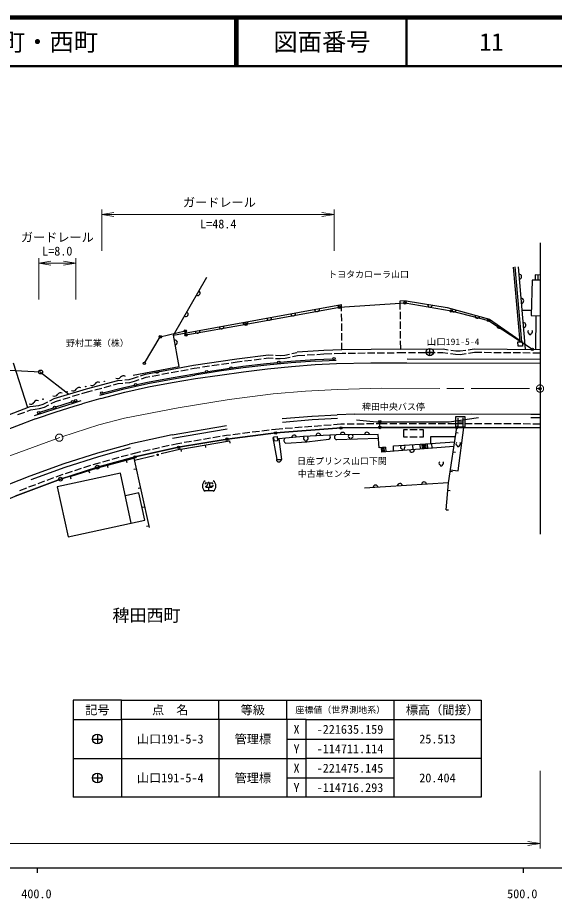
# Model space of a CAD drawing. Units: millimetres at full size, sheet at 1:1000; details may follow other scales. Extents: x 40000 to 680000, y 20000 to 380000.
# Drawn here: x 463971 to 574452, y 198715 to 380000 of the extents above; entities that cross this region are included whole.
import ezdxf
from ezdxf.enums import TextEntityAlignment as Align

# ---------------------------------------------------------------- set-up
doc = ezdxf.new("R2010")
doc.units = ezdxf.units.MM
doc.header["$LTSCALE"] = 1000
doc.header["$PDMODE"] = 32
doc.header["$PDSIZE"] = 500
doc.linetypes.add('CHAIN', pattern=[18.5, 12, -1.5, 3.5, -1.5])
for name, color, linetype, lineweight in [('M-BGD', 7, 'Continuous', 25), ('M-BMK', 2, 'CHAIN', 13), ('M-BMK-HTXT', 7, 'Continuous', 13), ('M-BMK-OTRS', 5, 'Continuous', 25), ('M-BMK-ROW', 30, 'Continuous', 25), ('M-BMK-SRVR', 3, 'Continuous', 25), ('M-STR-HTXT', 7, 'Continuous', 13), ('M-STR-STRC', 7, 'Continuous', 25), ('M-TTL', 2, 'Continuous', 140), ('M-TTL-BAND', 7, 'Continuous', 25), ('M-TTL-LINE', 7, 'Continuous', 50)]:
    doc.layers.add(name, color=color, linetype=linetype, lineweight=lineweight)
doc.layers.add('M-OTRS', color=6, linetype='Continuous')
doc.layers.add('M-TTL-TXT', color=7, linetype='Continuous')
doc.styles.add('ＭＳ ゴシック', font='')
doc.styles.get('ＭＳ ゴシック').set_extended_font_data('MS Gothic')

# ---------------------------------------------------------------- blocks, each defined once
blk = doc.blocks.new('open_arrow')
at = {"color": 0, "linetype": 'Continuous', "lineweight": -2}
blk.add_lwpolyline([(7.5, 1.25), (0, 0), (7.5, -1.25)], dxfattribs=at)

msp = doc.modelspace()

# ---------------------------------------------------------------- linework, layer by layer
at = {"layer": 'M-BGD'}
for p, q in [((567430, 313255), (566056, 328654)), ((567778, 313286), (566405, 328685)), ((568534, 311740), (567032, 328684)), ((496083, 314622), (502910, 326596)), ((570523, 327025), (570521, 325932)), ((571496, 327020), (570523, 327025)), ((571064, 327015), (571062, 325931)), ((569851, 325932), (569701, 318656)), ((571496, 325931), (569851, 325932)), ((496083, 314622), (530635, 320932)), ((530650, 319551), (530635, 320932)), ((543958, 321703), (542657, 321650)), ((542657, 321650), (542675, 319948)), ((542680, 319448), (542696, 317948)), ((567821, 319785), (569725, 319800)), ((530671, 317551), (530655, 319051)), ((542701, 317448), (542717, 315948)), ((569701, 318656), (571496, 318601)), ((570643, 311723), (570709, 318625)), ((530692, 315551), (530676, 317051)), ((542722, 315448), (542738, 313948)), ((497253, 308219), (496083, 314622)), ((530713, 313551), (530697, 315051)), ((530732, 311670), (530718, 313051)), ((542743, 313448), (542761, 311746)), ((556736, 311642), (557937, 311823)), ((557937, 311823), (571496, 311717)), ((566938, 313239), (567860, 313290)), ((566988, 312351), (566938, 313239)), ((567909, 312402), (566988, 312351)), ((567860, 313290), (567909, 312402)), ((509061, 309782), (515614, 310600)), ((515614, 310600), (516554, 310550)), ((517054, 310523), (517994, 310473)), ((517994, 310473), (518951, 310550)), ((518951, 310550), (519957, 310758)), ((519043, 309905), (520069, 310117)), ((520446, 310859), (521452, 311068)), ((520558, 310219), (521584, 310431)), ((521535, 311179), (526981, 311533)), ((521584, 310431), (523054, 310527)), ((523553, 310559), (525050, 310656)), ((525549, 310689), (527019, 310784)), ((526981, 311533), (530732, 311670)), ((527019, 310784), (528635, 310843)), ((529134, 310862), (530750, 310920)), ((530732, 311670), (542757, 311796)), ((530750, 310920), (531508, 310928)), ((532008, 310934), (533508, 310949)), ((534008, 310954), (535507, 310970)), ((536007, 310975), (537507, 310991)), ((538007, 310996), (539507, 311012)), ((540007, 311017), (541507, 311033)), ((542007, 311038), (542765, 311046)), ((542761, 311746), (551569, 311803)), ((542765, 311046), (543892, 311053)), ((544392, 311057), (545892, 311066)), ((546392, 311070), (547892, 311079)), ((548392, 311083), (549892, 311092)), ((550392, 311096), (551520, 311103)), ((551520, 311103), (552553, 310949)), ((551569, 311803), (552610, 311648)), ((553047, 310875), (554081, 310720)), ((553105, 311574), (554145, 311419)), ((554081, 310720), (555081, 310684)), ((554145, 311419), (555041, 311386)), ((555041, 311386), (556242, 311567)), ((555081, 310684), (556286, 310866)), ((556781, 310940), (557986, 311122)), ((557986, 311122), (559491, 311110)), ((559991, 311107), (561491, 311095)), ((561991, 311091), (563491, 311079)), ((563991, 311075), (565491, 311064)), ((565991, 311060), (567491, 311048)), ((567991, 311044), (569491, 311032)), ((569991, 311028), (571496, 311017)), ((463062, 308956), (465998, 299719)), ((487745, 306437), (497253, 308219)), ((490268, 306623), (500169, 308478)), ((500169, 308478), (509061, 309782)), ((501991, 308088), (503475, 308306)), ((503970, 308378), (505454, 308596)), ((505949, 308668), (507433, 308886)), ((507928, 308959), (509148, 309137)), ((509148, 309137), (510160, 309264)), ((515253, 308489), (510386, 307934)), ((510656, 309326), (512144, 309512)), ((512641, 309573), (514129, 309759)), ((514625, 309821), (515637, 309948)), ((520264, 308972), (515253, 308489)), ((515637, 309948), (516570, 309898)), ((517069, 309871), (518003, 309822)), ((518003, 309822), (519043, 309905)), ((525194, 309311), (520264, 308972)), ((525194, 309311), (529566, 309500)), ((571496, 309610), (544126, 309731)), ((489294, 306283), (490268, 306623)), ((491670, 306224), (493145, 306501)), ((493636, 306593), (495111, 306869)), ((495602, 306961), (497076, 307237)), ((495641, 305584), (500456, 306404)), ((497568, 307329), (499042, 307606)), ((499534, 307698), (500277, 307837)), ((500277, 307837), (501497, 308016)), ((505435, 307235), (500456, 306404)), ((510386, 307934), (505435, 307235)), ((478175, 303578), (484574, 305334)), ((483690, 304418), (484688, 304691)), ((484574, 305334), (485517, 305411)), ((484688, 304691), (485631, 304769)), ((485873, 303603), (490750, 304681)), ((486015, 305452), (486958, 305529)), ((486129, 304809), (487073, 304887)), ((486958, 305529), (487847, 305778)), ((487073, 304887), (488042, 305157)), ((487847, 305778), (488822, 306118)), ((488042, 305157), (489003, 305493)), ((489475, 305658), (490436, 305993)), ((490436, 305993), (491179, 306132)), ((490750, 304681), (495641, 305584)), ((471499, 301616), (478175, 303578)), ((477207, 302616), (478352, 302953)), ((478352, 302953), (479350, 303227)), ((479832, 303359), (481279, 303756)), ((480927, 302306), (485873, 303603)), ((481761, 303888), (483208, 304285)), ((470603, 301146), (471499, 301616)), ((470850, 300542), (471744, 301011)), ((471744, 301011), (472890, 301347)), ((473369, 301488), (474808, 301911)), ((475288, 302052), (476727, 302475)), ((475373, 300675), (477020, 301193)), ((458810, 296981), (466548, 299929)), ((465916, 298992), (466707, 299293)), ((466548, 299929), (468329, 300155)), ((466707, 299293), (468468, 299517)), ((467441, 298075), (471671, 299504)), ((468329, 300155), (469264, 300444)), ((468468, 299517), (469513, 299841)), ((469264, 300444), (470160, 300914)), ((469513, 299841), (470407, 300310)), ((471671, 299504), (475373, 300675)), ((464047, 298280), (465449, 298814)), ((524617, 297249), (529807, 297568)), ((552785, 296831), (558862, 297697)), ((569601, 297697), (571496, 297695)), ((530547, 295550), (517100, 294509)), ((518496, 296756), (524617, 297249)), ((520528, 295527), (519033, 295411)), ((522522, 295681), (521027, 295565)), ((524516, 295835), (523021, 295720)), ((526510, 295990), (525015, 295874)), ((528504, 296144), (527009, 296028)), ((530513, 296299), (529003, 296182)), ((531270, 296308), (530513, 296299)), ((538530, 295644), (530547, 295550)), ((533270, 296332), (531770, 296314)), ((533707, 297233), (537846, 296807)), ((535269, 296355), (533770, 296338)), ((537269, 296379), (535769, 296361)), ((538526, 296394), (537769, 296385)), ((537846, 296807), (552785, 296831)), ((538280, 295610), (538780, 295610)), ((540050, 296394), (538526, 296394)), ((538530, 295610), (538530, 296610)), ((554074, 295646), (538530, 295644)), ((542050, 296394), (540550, 296394)), ((544050, 296395), (542550, 296394)), ((546050, 296395), (544550, 296395)), ((548050, 296395), (546550, 296395)), ((550050, 296396), (548550, 296395)), ((552050, 296396), (550550, 296396)), ((554074, 296396), (552550, 296396)), ((555535, 296392), (554074, 296396)), ((571496, 295596), (554074, 295646)), ((554614, 286748), (555796, 295641)), ((557535, 296386), (556035, 296391)), ((559535, 296380), (558035, 296385)), ((561535, 296375), (560035, 296379)), ((563535, 296369), (562035, 296373)), ((565535, 296363), (564035, 296367)), ((567535, 296357), (566035, 296362)), ((569535, 296351), (568035, 296356)), ((571496, 296346), (570035, 296350)), ((495877, 293418), (507101, 295332)), ((505665, 293762), (504186, 293514)), ((506964, 293979), (506158, 293844)), ((507777, 294082), (506964, 293979)), ((517100, 294509), (507073, 293237)), ((509762, 294334), (508273, 294145)), ((511746, 294586), (510258, 294397)), ((513730, 294838), (512242, 294649)), ((515714, 295089), (514226, 294901)), ((517024, 295256), (516210, 295152)), ((516684, 293734), (517386, 293814)), ((516787, 292817), (516684, 293734)), ((518534, 295372), (517024, 295256)), ((517386, 293814), (517490, 292896)), ((544201, 295127), (543414, 295125)), ((543414, 295125), (543416, 293699)), ((543416, 293699), (544203, 293700)), ((546201, 295130), (544701, 295128)), ((544703, 293701), (546203, 293704)), ((547487, 295133), (546701, 295131)), ((546703, 293705), (547490, 293706)), ((547490, 293706), (547487, 295133)), ((549016, 292319), (549048, 293794)), ((549048, 293794), (554065, 293801)), ((554183, 294585), (554678, 294510)), ((495144, 291898), (493679, 291572)), ((496970, 292305), (495632, 292007)), ((497775, 292440), (496970, 292305)), ((507073, 293237), (497113, 291568)), ((497534, 291171), (507557, 292904)), ((499747, 292770), (498268, 292522)), ((501720, 293101), (500241, 292853)), ((503693, 293431), (502213, 293183)), ((502546, 292037), (502631, 291545)), ((507557, 292904), (507642, 292412)), ((507557, 292904), (507642, 292412)), ((516501, 293530), (516702, 293571)), ((517490, 292896), (516787, 292817)), ((517429, 293433), (517815, 293283)), ((519149, 292404), (523492, 292694)), ((523492, 292694), (528034, 293212)), ((538223, 293405), (529610, 293110)), ((541323, 291857), (549016, 292319)), ((545261, 292093), (545339, 291070)), ((546768, 292184), (546844, 291182)), ((547161, 292207), (547236, 291211)), ((547418, 292223), (547493, 291230)), ((547649, 292237), (547724, 291247)), ((547901, 292252), (547976, 291265)), ((548256, 292273), (548330, 291291)), ((549016, 292319), (553897, 292688)), ((549133, 292328), (549207, 291356)), ((480664, 289696), (487207, 291506)), ((487949, 290296), (487201, 290092)), ((489287, 290594), (487949, 290296)), ((497113, 291568), (488112, 289564)), ((491239, 291028), (489775, 290702)), ((493191, 291463), (491727, 291137)), ((497534, 291171), (493509, 290187)), ((497534, 291171), (497619, 290678)), ((539685, 291577), (538391, 291481)), ((538766, 291509), (538834, 290589)), ((553746, 291692), (538834, 290589)), ((539051, 291530), (539119, 290610)), ((539371, 291553), (539439, 290634)), ((539685, 291577), (539753, 290657)), ((541355, 290775), (541323, 291857)), ((553586, 290630), (554080, 290555)), ((473772, 287486), (480664, 289696)), ((480929, 288387), (480181, 288183)), ((488146, 289572), (480395, 287464)), ((482859, 288911), (481411, 288518)), ((484789, 289436), (483341, 289043)), ((486719, 289961), (485271, 289567)), ((486298, 288913), (486428, 288431)), ((492052, 289831), (488027, 288848)), ((466791, 284959), (473772, 287486)), ((480395, 287464), (472802, 284999)), ((475178, 286559), (473751, 286096)), ((477080, 287177), (475654, 286713)), ((478983, 287794), (477556, 287331)), ((478595, 286758), (478744, 286281)), ((480181, 288183), (479458, 287949)), ((482435, 287873), (482565, 287390)), ((488415, 287081), (487926, 286974)), ((552989, 286675), (553483, 286600)), ((553031, 286951), (554614, 286748)), ((472802, 284999), (463465, 281476)), ((471379, 285264), (469976, 284734)), ((472554, 285707), (471847, 285440)), ((485115, 286270), (472108, 283419)), ((473276, 285941), (472554, 285707)), ((474778, 285562), (474928, 285084)), ((487370, 275977), (485115, 286270)), ((465766, 283145), (464362, 282616)), ((467637, 283851), (466234, 283322)), ((469508, 284557), (468105, 284028)), ((472108, 283419), (474363, 273127)), ((489271, 283173), (488782, 283066)), ((502544, 284198), (502544, 283959)), ((504185, 284198), (502544, 284198)), ((502658, 283489), (502779, 283548)), ((504010, 283313), (502717, 283313)), ((502779, 283548), (503013, 283724)), ((503013, 283724), (503125, 284018)), ((503362, 284198), (503362, 284428)), ((503362, 282668), (503362, 283313)), ((503481, 284018), (503481, 283610)), ((503481, 283610), (503542, 283548)), ((503542, 283548), (504183, 283548)), ((504183, 283548), (504244, 283608)), ((504185, 283961), (504185, 284198)), ((504244, 283608), (504244, 283781)), ((552625, 284265), (535339, 283133)), ((488924, 282155), (486149, 281547)), ((490145, 276585), (488924, 282155)), ((502480, 282668), (504242, 282668)), ((552501, 282707), (552999, 282667)), ((490127, 279266), (489639, 279159)), ((552183, 278720), (552682, 278680)), ((474363, 273127), (490145, 276585)), ((490983, 275359), (490495, 275252))]:
    msp.add_line(p, q, dxfattribs=at)
for points in [[(543958, 321703), (552354, 320361), (561070, 317926), (567402, 313568)], [(552183, 278720), (552625, 284265), (554343, 295645)], [(538391, 291481), (538155, 294187), (529541, 294115), (528206, 294085), (522804, 293775), (519133, 293418), (517815, 293283)], [(516501, 293530), (517291, 289048), (518334, 289070), (517815, 293283)], [(474778, 285562), (480410, 287327), (487917, 289350), (491058, 275019)]]:
    msp.add_lwpolyline(points, dxfattribs=at)
for centre, radius in [((481832, 305144), 50), ((474128, 302989), 50), ((477980, 304067), 50), ((469204, 301467), 50), ((538530, 296860), 250), ((492781, 290009), 150)]:
    msp.add_circle(centre, radius, dxfattribs=at)
for centre, radius, start, end in [((567209, 326681), 500, 275.06715, 95.06715), ((501036, 323309), 500, 240.312, 60.312), ((548895, 320914), 500, 170.91803, 350.91803), ((567651, 321701), 500, 275.06715, 95.06715), ((498560, 318966), 500, 240.312, 60.312), ((520677, 319113), 500, 190.34993, 10.34993), ((525595, 320012), 500, 190.34993, 10.34993), ((553796, 319958), 500, 164.3921, 344.3921), ((510839, 317317), 500, 190.34993, 10.34993), ((515758, 318215), 500, 190.34993, 10.34993), ((558612, 318613), 500, 164.3921, 344.3921), ((501002, 315520), 500, 190.34993, 10.34993), ((505921, 316418), 500, 190.34993, 10.34993), ((563086, 316538), 500, 145.4591, 325.4591), ((568093, 316720), 500, 275.06715, 95.06715), ((569262, 315320), 299, 113.44836, 257.2818), ((569663, 315320), 299, 282.7182, 66.55164), ((496354, 313137), 500, 280.34993, 100.34993), ((569463, 315012), 267, 176.52859, 3.47141), ((492659, 307358), 500, 190.61082, 10.61082), ((479283, 304976), 725, 242.02746, 329.23309), ((480529, 304235), 725, 62.02746, 149.23309), ((484577, 306405), 725, 236.51804, 323.72368), ((485746, 305547), 725, 56.51804, 143.72368), ((472825, 302079), 725, 62.02746, 149.23309), ((475431, 303899), 725, 242.02746, 329.23309), ((476677, 303157), 725, 62.02746, 149.23309), ((467962, 300475), 725, 65.7251, 152.93074), ((471579, 302821), 725, 242.02746, 329.23309), ((466671, 301135), 725, 245.7251, 332.93074), ((520891, 293589), 500, 5.55087, 185.55087), ((525876, 293951), 500, 3.2862, 183.2862), ((527799, 293712), 552, 295.15125, 42.54166), ((529681, 293620), 515, 105.77048, 262.0953), ((530872, 294127), 500, 0.47808, 180.47808), ((532334, 293843), 299, 113.44836, 257.2818), ((532736, 293843), 299, 282.7182, 66.55164), ((535872, 294168), 500, 0.47808, 180.47808), ((519340, 292928), 557, 119.91928, 249.99667), ((523100, 293395), 299, 113.44836, 257.2818), ((523301, 293087), 267, 176.52859, 3.47141), ((523501, 293395), 299, 282.7182, 66.55164), ((532535, 293535), 267, 176.52859, 3.47141), ((543433, 291649), 299, 299.1863, 83.01974), ((554463, 292286), 299, 113.44836, 257.2818), ((554664, 291978), 267, 176.52859, 3.47141), ((554864, 292286), 299, 282.7182, 66.55164), ((543048, 291535), 299, 129.91647, 273.74991), ((543328, 291297), 267, 192.9967, 19.93952), ((545128, 291055), 500, 184.23219, 4.23219), ((517740, 289058), 500, 181.21299, 1.21299), ((550962, 288307), 299, 113.44836, 257.2818), ((551364, 288307), 299, 282.7182, 66.55164), ((551163, 287999), 267, 176.52859, 3.47141), ((503257, 283578), 1264, 123.85503, 236.14497), ((503528, 283578), 1264, 303.85503, 56.14497), ((537657, 283285), 500, 3.74651, 183.74651), ((542647, 283612), 500, 3.74651, 183.74651), ((547636, 283939), 500, 3.74651, 183.74651)]:
    msp.add_arc(centre, radius, start, end, dxfattribs=at)
at = {"layer": 'M-BMK'}
for p, q in [((516582, 302557), (523200, 303137)), ((523200, 303137), (529809, 303452)), ((529809, 303452), (538846, 303710)), ((538846, 303710), (571496, 303651)), ((497044, 299649), (507521, 301429)), ((507521, 301429), (516582, 302557)), ((486000, 297539), (497044, 299649)), ((480688, 296203), (486000, 297539)), ((473055, 293734), (480688, 296203)), ((461427, 289446), (473055, 293734))]:
    msp.add_line(p, q, dxfattribs=at)
for centre in [(571496, 303651), (472541, 293544)]:
    msp.add_circle(centre, 750, dxfattribs=at)
at = {"layer": 'M-BMK-OTRS'}
for p, q in [((571496, 333651), (571496, 303651)), ((571496, 303651), (571496, 273651))]:
    msp.add_line(p, q, dxfattribs=at)
at = {"layer": 'M-BMK-ROW'}
msp.add_line((468701, 307051), (474529, 302507), dxfattribs=at)
for points in [[(490054, 308857), (493322, 314297), (498473, 315512), (498611, 314688), (511001, 316906), (530226, 320402), (543710, 321296), (553221, 319617), (560887, 317672), (569917, 311740), (571496, 311717)], [(468701, 307051), (459515, 307502), (462257, 298355), (448126, 292507), (438778, 288141), (437687, 290281), (431588, 288375), (426457, 286996), (414501, 279312), (394535, 265905), (392719, 265611), (394116, 259494), (393143, 258163), (389255, 254515), (382804, 248224), (382265, 247635)], [(394001, 235863), (398968, 240903), (409144, 250248), (416142, 255855), (427310, 263426), (442918, 272285), (447878, 274643), (455142, 277999), (463465, 281476), (472802, 284999), (480395, 287464), (488146, 289572), (497113, 291568), (507073, 293237), (517100, 294509), (530547, 295550), (538530, 295644), (554343, 295645), (571496, 295596)]]:
    msp.add_lwpolyline(points, dxfattribs=at)
for centre, radius in [((543710, 321296), 250), ((530226, 320402), 250), ((553221, 319617), 250), ((560887, 317672), 250), ((498473, 315512), 250), ((511001, 316906), 250), ((493322, 314297), 250), ((498611, 314688), 250), ((569917, 311740), 250), ((490054, 308857), 250), ((468701, 307051), 400), ((530547, 295550), 250), ((538530, 295644), 250), ((554343, 295645), 250), ((517100, 294509), 250), ((507073, 293237), 250), ((497113, 291568), 250), ((488146, 289572), 250), ((480395, 287464), 400), ((472802, 284999), 400)]:
    msp.add_circle(centre, radius, dxfattribs=at)
at = {"layer": 'M-BMK-SRVR'}
for p, q in [((548825, 310411), (548825, 311910)), ((548075, 311160), (549575, 311160)), ((485382, 239514), (475382, 239514)), ((475382, 239514), (475382, 235514)), ((485382, 235514), (485382, 239514)), ((485382, 239514), (505382, 239514)), ((505382, 235514), (505382, 239514)), ((505382, 239514), (519382, 239514)), ((519382, 235514), (519382, 239514)), ((519382, 239514), (541382, 239514)), ((541382, 239514), (541382, 235514)), ((541382, 239514), (559382, 239514)), ((559382, 239514), (559382, 235514)), ((475382, 235514), (485382, 235514)), ((475382, 235514), (475382, 219514)), ((505382, 235514), (485382, 235514)), ((485382, 235514), (485382, 219514)), ((519382, 235514), (505382, 235514)), ((505382, 235514), (505382, 219514)), ((523382, 235514), (519382, 235514)), ((519382, 235514), (519382, 231514)), ((523382, 231514), (523382, 235514)), ((523382, 235514), (541382, 235514)), ((541382, 235514), (541382, 231514)), ((541382, 235514), (559382, 235514)), ((559382, 235514), (559382, 227514)), ((480382, 232514), (480382, 230514)), ((479382, 231514), (481382, 231514)), ((519382, 231514), (523382, 231514)), ((519382, 231514), (519382, 219514)), ((523382, 219514), (523382, 231514)), ((523382, 231514), (541382, 231514)), ((541382, 231514), (541382, 219514)), ((475382, 227514), (485382, 227514)), ((485382, 227514), (505382, 227514)), ((505382, 227514), (519382, 227514)), ((519382, 227514), (523382, 227514)), ((541382, 227514), (523382, 227514)), ((559382, 227514), (541382, 227514)), ((559382, 227514), (559382, 219514)), ((479382, 223514), (481382, 223514)), ((480382, 224514), (480382, 222514)), ((519382, 223514), (541382, 223514)), ((559382, 219514), (475382, 219514))]:
    msp.add_line(p, q, dxfattribs=at)
for centre, radius in [((548825, 311160), 750), ((480382, 231514), 1000), ((480382, 223514), 1000)]:
    msp.add_circle(centre, radius, dxfattribs=at)
at = {"layer": 'M-OTRS'}
msp.add_point((571496, 303651), dxfattribs=at)
at = {"layer": 'M-STR-HTXT'}
for p, q in [((481286, 331980), (481286, 340480)), ((481286, 339480), (529104, 339480)), ((529104, 331980), (529104, 340480)), ((468326, 321980), (468326, 330480)), ((475943, 321980), (475943, 330480)), ((468326, 329480), (475943, 329480)), ((571496, 225000), (571496, 209000)), ((64712, 210000), (571496, 210000))]:
    msp.add_line(p, q, dxfattribs=at)
at = {"layer": 'M-STR-STRC'}
for p, q in [((508116, 307916), (510348, 308231)), ((510348, 308231), (515222, 308788)), ((515222, 308788), (517482, 309005)), ((515411, 307693), (520347, 308223)), ((517979, 309053), (520239, 309271)), ((520239, 309271), (525177, 309611)), ((520347, 308223), (525224, 308612)), ((525177, 309611), (528854, 309769)), ((525224, 308612), (529596, 308801)), ((529596, 308801), (536696, 308924)), ((536696, 308924), (544089, 308978)), ((544089, 308978), (571496, 308910)), ((495589, 305879), (500406, 306700)), ((500406, 306700), (502651, 307074)), ((500574, 305714), (505591, 306387)), ((503145, 307157), (505390, 307531)), ((505390, 307531), (507621, 307846)), ((505591, 306387), (510477, 307109)), ((510477, 307109), (515411, 307693)), ((488491, 304489), (490691, 304975)), ((490691, 304975), (495589, 305879)), ((490889, 303995), (495763, 304894)), ((495763, 304894), (500574, 305714)), ((481104, 301629), (486038, 302923)), ((481528, 302774), (485803, 303895)), ((485803, 303895), (488003, 304381)), ((486038, 302923), (490889, 303995)), ((475521, 301036), (475704, 301094)), ((481104, 301629), (477230, 300526)), ((468562, 298771), (471341, 299709)), ((471816, 299865), (475044, 300885)), ((471889, 298839), (475583, 300007)), ((475583, 300007), (477230, 300526)), ((467665, 297412), (459049, 294148)), ((467665, 297412), (471889, 298839)), ((518436, 297503), (524557, 297996)), ((524574, 297947), (529764, 298266)), ((533388, 298391), (529764, 298266)), ((533388, 298391), (557397, 298418)), ((556083, 297799), (554083, 297797)), ((554083, 297797), (554085, 295797)), ((554625, 295882), (554623, 297582)), ((555615, 297594), (555617, 295889)), ((556085, 295799), (556083, 297799)), ((557397, 298418), (569602, 298397)), ((569602, 298397), (571496, 298395)), ((495751, 294158), (506975, 296072)), ((554085, 295797), (556085, 295799)), ((554624, 296797), (555616, 296798)), ((495751, 294158), (487007, 292229)), ((480450, 290415), (487007, 292229)), ((473529, 288196), (480450, 290415)), ((466536, 285664), (473529, 288196)), ((462006, 283877), (466536, 285664))]:
    msp.add_line(p, q, dxfattribs=at)
for centre in [(529104, 309780), (517731, 309029), (502898, 307116), (507869, 307881), (488247, 304435), (481286, 302710), (475283, 300961), (475943, 301169), (471578, 299789), (468326, 298691)]:
    msp.add_circle(centre, 250, dxfattribs=at)
at = {"layer": 'M-TTL'}
msp.add_line((680000, 380000), (40000, 380000), dxfattribs=at)
at = {"layer": 'M-TTL-BAND'}
for p, q in [((40000, 205000), (579000, 205000)), ((468000, 205000), (468000, 204000)), ((568000, 205000), (568000, 204000))]:
    msp.add_line(p, q, dxfattribs=at)
at = {"layer": 'M-TTL-LINE'}
for p, q in [((508747, 380000), (508747, 370000)), ((509247, 380000), (509247, 370000)), ((543997, 380000), (543997, 370000)), ((40000, 370000), (680000, 370000))]:
    msp.add_line(p, q, dxfattribs=at)

# ---------------------------------------------------------------- block references
at = {"layer": 'M-STR-HTXT', "xscale": 333, "yscale": 333}
for p in [(481286, 339480), (468326, 329480)]:
    msp.add_blockref('open_arrow', p, dxfattribs=at)
at = {"layer": 'M-STR-HTXT', "xscale": 333, "yscale": 333, "rotation": 180}
for p in [(529104, 339480), (475943, 329480), (571496, 210000)]:
    msp.add_blockref('open_arrow', p, dxfattribs=at)

# ---------------------------------------------------------------- texts
at = {"layer": 'M-BGD', "style": 'ＭＳ ゴシック'}
for s, p in [('トヨタカローラ山口', (536206, 327154)), ('野村工業（株）', (480387, 312999)), ('日産プリンス山口下関', (530731, 288718)), ('中古車センター', (528089, 286120))]:
    msp.add_text(s, height=1320, dxfattribs=at).set_placement(p, align=Align.MIDDLE_CENTER)
msp.add_text('稗田中央バス停', height=1320, rotation=0.066, dxfattribs=at).set_placement((541320, 299903), align=Align.MIDDLE_CENTER)
at = {"layer": 'M-BMK-HTXT', "style": 'ＭＳ ゴシック'}
msp.add_text('稗田西町', height=2566, dxfattribs=at).set_placement((490500, 256980), align=Align.MIDDLE_CENTER)
at = {"layer": 'M-BMK-SRVR', "style": 'ＭＳ ゴシック', "width": 1.1}
msp.add_text('山口191-5-4', height=1320, dxfattribs=at).set_placement((548146, 312229), align=Align.BOTTOM_LEFT)
at = {"layer": 'M-BMK-SRVR', "style": 'ＭＳ ゴシック'}
for s, height, p in [('記号', 1833, (480382, 237514)), ('点\u3000名', 1833, (495382, 237514)), ('等級', 1833, (512382, 237514)), ('座標値（世界測地系）', 1320, (530382, 237514)), ('標高（間接）', 1833, (551382, 237514)), ('X', 1833, (521382, 233514)), ('-221635.159', 1833, (532382, 233514)), ('山口191-5-3', 1833, (495382, 231514)), ('管理標', 1833, (512382, 231514)), ('25.513', 1833, (550382, 231514)), ('Y', 1833, (521382, 229514)), ('-114711.114', 1833, (532382, 229514)), ('X', 1833, (521382, 225514)), ('-221475.145', 1833, (532382, 225514)), ('山口191-5-4', 1833, (495382, 223514)), ('管理標', 1833, (512382, 223514)), ('20.404', 1833, (550382, 223514)), ('Y', 1833, (521382, 221514)), ('-114716.293', 1833, (532382, 221514))]:
    msp.add_text(s, height=height, dxfattribs=at).set_placement(p, align=Align.MIDDLE_CENTER)
at = {"layer": 'M-STR-HTXT', "style": 'ＭＳ ゴシック'}
for p in [(505500, 341980), (472153, 334789)]:
    msp.add_text('ガードレール', height=1833, dxfattribs=at).set_placement(p, align=Align.MIDDLE_CENTER)
for s, p in [('L=48.4', (505272, 336063)), ('L=8.0', (472134, 330480))]:
    msp.add_text(s, height=1833, dxfattribs=at).set_placement(p, align=Align.BOTTOM_CENTER)
at = {"layer": 'M-TTL-BAND', "style": 'ＭＳ ゴシック'}
for s, p in [('400.0', (467844, 198195)), ('500.0', (567844, 198195))]:
    msp.add_text(s, height=1833, dxfattribs=at).set_placement(p, align=Align.BOTTOM_CENTER)
at = {"layer": 'M-TTL-TXT', "style": 'ＭＳ ゴシック'}
msp.add_text('下関市古屋町一丁目\u3000稗田中町・西町', height=3666, dxfattribs=at).set_placement((395540, 375000), align=Align.MIDDLE_LEFT)
for s, p in [('図面番号', (526622, 375000)), ('11', (561497, 375000))]:
    msp.add_text(s, height=3666, dxfattribs=at).set_placement(p, align=Align.MIDDLE_CENTER)

doc.saveas('drawing.dxf')
